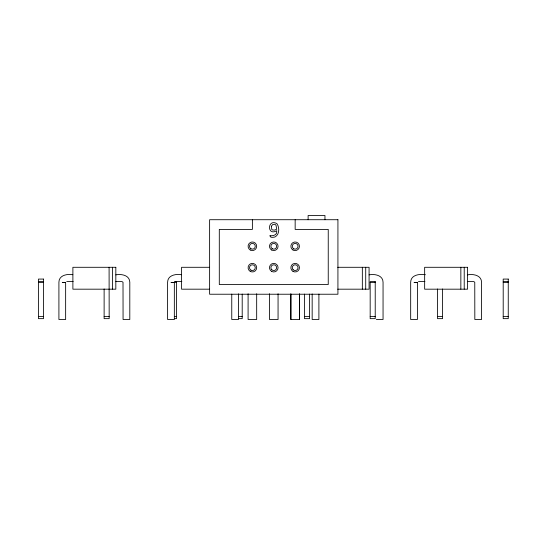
<?xml version="1.0" encoding="UTF-8"?>
<svg xmlns="http://www.w3.org/2000/svg" width="535" height="535" viewBox="0 0 535 535"><rect width="100%" height="100%" fill="white"/><g stroke="black" fill="none" stroke-linecap="round" stroke-linejoin="round"><path stroke-width="0.8" d="M72.834 274.729C67.35 273.706 59.017 275.144 58.91 282.166L58.91 319.489L65.644 319.489L65.644 282.607L62.287 282.393L65.644 282.393M181.525 274.729C176.048 273.706 167.709 275.144 167.602 282.166L167.602 319.489L174.343 319.489L174.343 282.607L170.979 282.393L176.53 282.447M425.412 274.716C419.801 273.76 410.82 274.736 410.673 282.166L410.673 319.489L417.407 319.489L417.407 282.607L414.043 282.393L417.407 282.393M66.735 281.544L73.168 281.457M175.426 281.544L181.86 281.457M418.49 281.544L424.924 281.457M209.6 267.293L181.579 267.293L181.579 289.181L209.6 289.181M337.699 267.293L369.076 267.293L369.076 289.181L337.699 289.181M115.827 274.87C121.318 273.726 129.697 275.177 129.804 282.226L129.804 319.489L123.07 319.489L123.01 282.233L122.007 281.604L115.827 281.604M369.076 274.87C374.567 273.726 382.953 275.177 383.053 282.226L383.053 319.489L376.319 319.489M467.583 274.87C473.074 273.726 481.46 275.177 481.56 282.226L481.56 319.489L474.826 319.489L474.766 282.233L473.763 281.604L467.583 281.604M38.453 281.604L43.502 281.604M174.363 281.604L176.53 281.604L176.53 318.646L174.363 318.646M503.201 281.604L508.25 281.604M38.453 282.447L43.502 282.447M370.173 282.447L375.222 282.447M503.201 282.447L508.25 282.447M38.453 316.539L43.502 316.539M104.124 316.539L109.173 316.539M174.363 316.539L176.53 316.539M238.59 316.539L242.201 316.539M304.502 316.539L309.558 316.539M370.173 316.539L375.222 316.539M437.53 316.539L442.579 316.539M503.201 316.539L508.25 316.539M238.59 318.646L242.201 318.646L242.201 294.089M299.453 294.23L299.453 319.489L290.866 319.489L290.866 294.23M417.407 282.607L416.952 282.58M464.219 267.293L464.219 289.181M460.849 267.293L460.849 289.181M442.579 288.967L442.579 318.646L437.53 318.646L437.53 288.967M365.713 267.293L365.713 289.181M362.342 267.293L362.342 289.181M324.959 219.718L324.959 215.511L308.12 215.511L308.12 219.718M318.9 294.083L318.9 319.489L312.166 319.489L312.166 293.936M309.558 294.089L309.558 318.646L304.502 318.646L304.502 294.089M299.446 293.742L299.446 319.489M295.159 219.718L295.159 229.401L328.243 229.401L328.243 284.546L219.297 284.546L219.297 229.401L252.386 229.401L252.386 219.718M290.866 293.735L290.866 319.489M278.06 293.742L278.066 319.489L269.479 319.489L269.486 293.735M256.673 293.742L256.68 319.489L248.093 319.489L248.1 293.735M238.496 293.815L238.496 319.489L231.762 319.489L231.762 294.123M112.457 267.293L112.457 289.181M109.093 267.293L109.173 318.646L104.124 318.646L104.124 288.967M270.021 235.748C269.827 238.035 273.546 237.286 274.85 237.005C279.618 234.845 279.671 227.281 276.883 223.59C267.299 218.354 266.905 236.477 276.762 230.732C277.571 235.413 272.629 235.975 270.021 235.748M271.385 226.238L271.773 229.408L272.562 229.97L274.589 230.097L276.729 229.234L276.02 225.335A2.033 2.033 0 0 0 274.602 224.325L272.736 224.533L271.385 226.238M337.926 219.718L209.62 219.718L209.62 294.23L337.926 294.23L337.926 219.718M115.827 267.293L72.887 267.293L72.887 289.181L115.827 289.181L115.827 267.293M467.583 267.293L424.65 267.293L424.65 289.181L467.583 289.181L467.583 267.293M43.502 279.076L38.453 279.076L38.453 318.646L43.502 318.646L43.502 279.076M508.25 279.076L503.201 279.076L503.201 318.646L508.25 318.646L508.25 279.076M375.222 281.604L370.173 281.604L370.173 318.646L375.222 318.646L375.222 281.604M250.24 271.385A4.293 4.293 0 0 0 256.68 267.667A4.293 4.293 0 0 0 250.24 263.949A4.293 4.293 0 0 0 250.24 271.385M250.24 249.999A4.293 4.293 0 0 0 256.68 246.281A4.293 4.293 0 0 0 250.24 242.562A4.293 4.293 0 0 0 250.24 249.999M250.948 248.775A2.876 2.876 0 0 0 255.262 246.281A2.876 2.876 0 0 0 250.948 243.793A2.876 2.876 0 0 0 250.948 248.775M250.948 270.162A2.876 2.876 0 0 0 255.262 267.667A2.876 2.876 0 0 0 250.948 265.179A2.876 2.876 0 0 0 250.948 270.162M293.013 271.385A4.293 4.293 0 0 0 299.453 267.667A4.293 4.293 0 0 0 293.013 263.949A4.293 4.293 0 0 0 293.013 271.385M293.013 249.999A4.293 4.293 0 0 0 299.453 246.281A4.293 4.293 0 0 0 293.013 242.562A4.293 4.293 0 0 0 293.013 249.999M293.722 248.775A2.876 2.876 0 0 0 298.035 246.281A2.876 2.876 0 0 0 293.722 243.793A2.876 2.876 0 0 0 293.722 248.775M293.12 269.7A2.876 2.876 0 0 0 297.935 268.416A2.876 2.876 0 0 0 294.411 264.892A2.876 2.876 0 0 0 293.12 269.7M271.626 271.385A4.293 4.293 0 0 0 278.066 267.667A4.293 4.293 0 0 0 271.626 263.949A4.293 4.293 0 0 0 271.626 271.385M271.626 249.999A4.293 4.293 0 0 0 278.066 246.281A4.293 4.293 0 0 0 271.626 242.562A4.293 4.293 0 0 0 271.626 249.999M272.335 248.775A2.876 2.876 0 0 0 276.649 246.281A2.876 2.876 0 0 0 272.335 243.793A2.876 2.876 0 0 0 272.335 248.775M271.74 269.7A2.876 2.876 0 0 0 276.548 268.416A2.876 2.876 0 0 0 273.031 264.892A2.876 2.876 0 0 0 271.74 269.7"/></g></svg>
